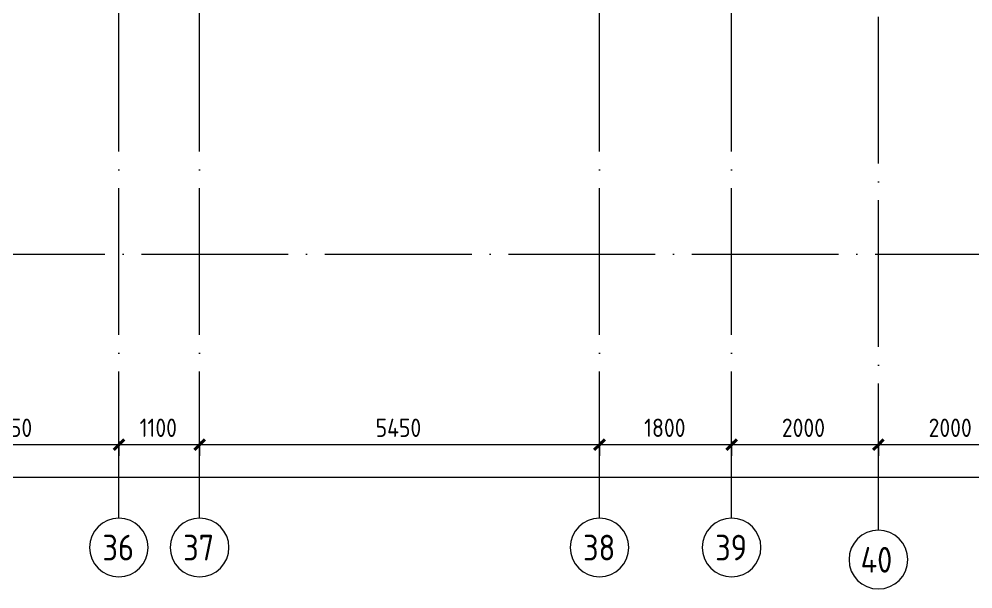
# Model space of a CAD drawing. Header units: millimetres. Extents: x -4370 to 196781, y -4577 to 61202.
# Drawn here: x 122789 to 135789, y -4539 to 3233 of the extents above; entities that cross this region are included whole.
import ezdxf

# ---------------------------------------------------------------- set-up
doc = ezdxf.new("R2010")
doc.units = ezdxf.units.MM
doc.linetypes.add('ADSK_Линия сетки', pattern=[2500, 2000, -250, 0, -250])
for name, color, linetype, lineweight in [('A-____-____-DIMS', 211, 'Continuous', 9), ('A-____-____-DIMS-100', 211, 'Continuous', 9), ('S-GRID-____-IDEN', 1, 'Continuous', 20), ('S-GRID-____-OTLN', 1, 'Continuous', 9)]:
    doc.layers.add(name, color=color, linetype=linetype, lineweight=lineweight)
doc.styles.add('GOST Common', font='GOST_Common.ttf', dxfattribs={"width": 0.9, "height": 350})
doc.styles.add('GOST Common_1', font='GOST_Common.ttf', dxfattribs={"width": 0.9, "height": 250})
doc.dimstyles.new('ADSK_Основной_2_5_мм_Округление_до_10_мм', dxfattribs={"dimscale": 304.8, "dimtxt": 0.824897, "dimasz": 0.463911, "dimexe": 0.492126, "dimexo": 0.001615, "dimgap": 0.098425, "dimtad": 1, "dimdec": 0, "dimlfac": 304.8, "dimrnd": 10, "dimdsep": 46, "dimtxsty": 'GOST Common_1', "dimblk1": 'OBLIQUE', "dimblk2": 'OBLIQUE', "dimsah": 1, "dimcen": 0.09, "dimdle": 0.492126, "dimazin": 2, "dimtfac": 1, "dimtdec": 4, "dimtix": 1, "dimtmove": 0, "dimatfit": 3, "dimfxl": 1, "dimtvp": 1, "dimtolj": 1, "dimtzin": 0, "dimlwd": 20, "dimlwe": 20, "dimarcsym": 2})

# ---------------------------------------------------------------- blocks, each defined once
blk = doc.blocks.new('Ось сетки - Круг_Ø8 мм-8258-О_АИ_ПП_0_000_Целиком')
at = {"layer": 'S-GRID-____-IDEN'}
for start, end in [(360, 180), (180, 360)]:
    blk.add_arc((0, 0), 4, start, end, dxfattribs=at)
blk = doc.blocks.new('DIMBLOCK35-О_АИ_ПП_0_000_Целиком')
at = {"layer": 'A-____-____-DIMS-100', "lineweight": 20}
for p, q in [((0, -3063), (0, -2863)), ((152750, -3063), (152750, -2863)), ((-150, -3013), (152900, -3013)), ((0, -3013), (0, -3063)), ((152750, -3013), (152750, -3063))]:
    blk.add_line(p, q, dxfattribs=at)
at = {"layer": 'A-____-____-DIMS-100', "lineweight": 40}
for p, q in [((0, -3013), (71, -2942)), ((152750, -3013), (152821, -2942)), ((0, -3013), (-71, -3084)), ((152750, -3013), (152679, -3084))]:
    blk.add_line(p, q, dxfattribs=at)
at = {"layer": 'A-____-____-DIMS-100', "color": 0, "lineweight": 20, "insert": (75925, -2656), "char_height": 250, "width": 1079.01, "attachment_point": 1, "line_spacing_factor": 1.022761, "style": 'GOST Common_1'}
blk.add_mtext('152750', dxfattribs=at)
blk = doc.blocks.new('_Oblique')
at = {"color": 0, "linetype": 'ByBlock', "lineweight": -2}
blk.add_line((-0.5, -0.5), (0.5, 0.5), dxfattribs=at)
blk = doc.blocks.new('DIMBLOCK39-О_АИ_ПП_0_000_Целиком')
at = {"layer": 'A-____-____-DIMS-100', "lineweight": 40}
for p, q in [((134500, -2573), (134429, -2643)), ((134500, -2573), (134571, -2502)), ((136500, -2573), (136429, -2643)), ((136500, -2573), (136571, -2502))]:
    blk.add_line(p, q, dxfattribs=at)
at = {"layer": 'A-____-____-DIMS-100', "lineweight": 20}
for p, q in [((134500, -2523), (134500, -2723)), ((134500, -2573), (134500, -2523)), ((136500, -2573), (134500, -2573)), ((136500, -2523), (136500, -2723)), ((136500, -2573), (136500, -2523))]:
    blk.add_line(p, q, dxfattribs=at)
at = {"layer": 'A-____-____-DIMS-100', "color": 0, "lineweight": 20, "insert": (135185, -2216), "char_height": 250, "width": 756.84, "attachment_point": 1, "line_spacing_factor": 1.022761, "style": 'GOST Common_1'}
blk.add_mtext('2000', dxfattribs=at)
blk = doc.blocks.new('DIMBLOCK40-О_АИ_ПП_0_000_Целиком')
at = {"layer": 'A-____-____-DIMS-100', "lineweight": 40}
for p, q in [((132500, -2573), (132429, -2643)), ((132500, -2573), (132571, -2502)), ((134500, -2573), (134429, -2643)), ((134500, -2573), (134571, -2502))]:
    blk.add_line(p, q, dxfattribs=at)
at = {"layer": 'A-____-____-DIMS-100', "lineweight": 20}
for p, q in [((132500, -2523), (132500, -2723)), ((132500, -2573), (132500, -2523)), ((134500, -2573), (132500, -2573)), ((134500, -2523), (134500, -2723)), ((134500, -2573), (134500, -2523))]:
    blk.add_line(p, q, dxfattribs=at)
at = {"layer": 'A-____-____-DIMS-100', "color": 0, "lineweight": 20, "insert": (133185, -2216), "char_height": 250, "width": 756.84, "attachment_point": 1, "line_spacing_factor": 1.022761, "style": 'GOST Common_1'}
blk.add_mtext('2000', dxfattribs=at)
blk = doc.blocks.new('DIMBLOCK41-О_АИ_ПП_0_000_Целиком')
at = {"layer": 'A-____-____-DIMS-100', "lineweight": 40}
for p, q in [((130700, -2573), (130629, -2643)), ((130700, -2573), (130771, -2502)), ((132500, -2573), (132429, -2643)), ((132500, -2573), (132571, -2502))]:
    blk.add_line(p, q, dxfattribs=at)
at = {"layer": 'A-____-____-DIMS-100', "lineweight": 20}
for p, q in [((130700, -2523), (130700, -2723)), ((130700, -2573), (130700, -2523)), ((132500, -2573), (130700, -2573)), ((132500, -2523), (132500, -2723)), ((132500, -2573), (132500, -2523))]:
    blk.add_line(p, q, dxfattribs=at)
at = {"layer": 'A-____-____-DIMS-100', "color": 0, "lineweight": 20, "insert": (131308, -2216), "char_height": 250, "width": 700.59, "attachment_point": 1, "line_spacing_factor": 1.022761, "style": 'GOST Common_1'}
blk.add_mtext('1800', dxfattribs=at)
blk = doc.blocks.new('DIMBLOCK42-О_АИ_ПП_0_000_Целиком')
at = {"layer": 'A-____-____-DIMS-100', "lineweight": 40}
for p, q in [((125250, -2573), (125179, -2643)), ((125250, -2573), (125321, -2502)), ((130700, -2573), (130629, -2643)), ((130700, -2573), (130771, -2502))]:
    blk.add_line(p, q, dxfattribs=at)
at = {"layer": 'A-____-____-DIMS-100', "lineweight": 20}
for p, q in [((125250, -2523), (125250, -2723)), ((125250, -2573), (125250, -2523)), ((130700, -2573), (125250, -2573)), ((130700, -2523), (130700, -2723)), ((130700, -2573), (130700, -2523))]:
    blk.add_line(p, q, dxfattribs=at)
at = {"layer": 'A-____-____-DIMS-100', "color": 0, "lineweight": 20, "insert": (127649, -2216), "char_height": 250, "width": 782.41, "attachment_point": 1, "line_spacing_factor": 1.022761, "style": 'GOST Common_1'}
blk.add_mtext('5450', dxfattribs=at)
blk = doc.blocks.new('DIMBLOCK43-О_АИ_ПП_0_000_Целиком')
at = {"layer": 'A-____-____-DIMS-100', "lineweight": 40}
for p, q in [((124150, -2573), (124079, -2643)), ((124150, -2573), (124221, -2502)), ((125250, -2573), (125179, -2643)), ((125250, -2573), (125321, -2502))]:
    blk.add_line(p, q, dxfattribs=at)
at = {"layer": 'A-____-____-DIMS-100', "lineweight": 20}
for p, q in [((124150, -2523), (124150, -2723)), ((124150, -2573), (124150, -2523)), ((125250, -2573), (124150, -2573)), ((125250, -2523), (125250, -2723)), ((125250, -2573), (125250, -2523))]:
    blk.add_line(p, q, dxfattribs=at)
at = {"layer": 'A-____-____-DIMS-100', "color": 0, "lineweight": 20, "insert": (124432, -2216), "char_height": 250, "width": 644.34, "attachment_point": 1, "line_spacing_factor": 1.022761, "style": 'GOST Common_1'}
blk.add_mtext('1100', dxfattribs=at)
blk = doc.blocks.new('DIMBLOCK44-О_АИ_ПП_0_000_Целиком')
at = {"layer": 'A-____-____-DIMS-100', "lineweight": 40}
for p, q in [((121200, -2573), (121129, -2643)), ((121200, -2573), (121271, -2502)), ((124150, -2573), (124079, -2643)), ((124150, -2573), (124221, -2502))]:
    blk.add_line(p, q, dxfattribs=at)
at = {"layer": 'A-____-____-DIMS-100', "lineweight": 20}
for p, q in [((121200, -2523), (121200, -2723)), ((121200, -2573), (121200, -2523)), ((124150, -2573), (121200, -2573)), ((124150, -2523), (124150, -2723)), ((124150, -2573), (124150, -2523))]:
    blk.add_line(p, q, dxfattribs=at)
at = {"layer": 'A-____-____-DIMS-100', "color": 0, "lineweight": 20, "insert": (122360, -2216), "char_height": 250, "width": 756.84, "attachment_point": 1, "line_spacing_factor": 1.022761, "style": 'GOST Common_1'}
blk.add_mtext('2950', dxfattribs=at)

msp = doc.modelspace()

# ---------------------------------------------------------------- linework, layer by layer
at = {"layer": 'S-GRID-____-OTLN', "linetype": 'ADSK_Линия сетки'}
for p, q in [((124150.000505, -3572.657751), (124150.000505, 61202.00513)), ((125250.001, -3572.657751), (125250.001, 61202.00513)), ((130700.001, -3572.657751), (130700.001, 61202.00513)), ((132500.001, -3572.657751), (132500.001, 61202.00513)), ((134500.00113, -3738.839947), (134500.00113, 61202.00513)), ((-3047.723308, 25.000586), (156348.554077, 25.000586))]:
    msp.add_line(p, q, dxfattribs=at)

# ---------------------------------------------------------------- block references
at = {"layer": 'S-GRID-____-IDEN', "xscale": 99.99999999999993, "yscale": 99.99999999999993, "zscale": 99.99999999999993}
for p in [(124150.000505, -3972.657751), (125250.001, -3972.657751), (130700.001, -3972.657751), (132500.001, -3972.657751), (134500.00113, -4138.839947)]:
    msp.add_blockref('Ось сетки - Круг_Ø8 мм-8258-О_АИ_ПП_0_000_Целиком', p, dxfattribs=at)

# ---------------------------------------------------------------- texts
at = {"layer": 'S-GRID-____-IDEN', "lineweight": 9, "char_height": 350, "attachment_point": 1, "style": 'GOST Common'}
for s, insert, width in [('36', (123925.969841, -3800.124393), 541.1390625), ('37', (125025.970337, -3800.124393), 541.1390625), ('38', (130475.970337, -3800.124393), 541.1390625), ('39', (132275.970337, -3800.124393), 541.1390625), ('40', (134257.970466, -3966.306589), 584.4301875)]:
    msp.add_mtext(s, dxfattribs=dict(at, insert=insert, width=width))

# ---------------------------------------------------------------- dimensions: what is measured, and where the dimension line sits
at = {"layer": 'A-____-____-DIMS', "lineweight": 20}
for base, p1, p2, override, picture, middle in [((121200.001, -2572.657751), (124150.000505, -2672.642649), (121200.001, -2672.642649), {"dimpost": '<>', "dimfxl": 2949.999505}, 'DIMBLOCK44-О_АИ_ПП_0_000_Целиком', (122675.000752, -2417.657751)), ((124150.000505, -2572.657751), (125250.001, -2672.642649), (124150.000505, -2672.642649), {"dimpost": '<>', "dimfxl": 1100.000495}, 'DIMBLOCK43-О_АИ_ПП_0_000_Целиком', (124700.000752, -2417.657751)), ((125250.001, -2572.657751), (130700.001, -2672.642649), (125250.001, -2672.642649), {"dimpost": '<>', "dimfxl": 5450}, 'DIMBLOCK42-О_АИ_ПП_0_000_Целиком', (127975.001, -2417.657751)), ((130700.001, -2572.657751), (132500.001, -2672.642649), (130700.001, -2672.642649), {"dimpost": '<>', "dimfxl": 1800}, 'DIMBLOCK41-О_АИ_ПП_0_000_Целиком', (131600.001, -2417.657751)), ((132500.001, -2572.657751), (134500.00113, -2672.642649), (132500.001, -2672.642649), {"dimpost": '<>', "dimfxl": 2000.00013}, 'DIMBLOCK40-О_АИ_ПП_0_000_Целиком', (133500.001065, -2417.657751)), ((134500.00113, -2572.657751), (136500.001, -2672.642649), (134500.00113, -2672.642649), {"dimpost": '<>', "dimfxl": 1999.99987}, 'DIMBLOCK39-О_АИ_ПП_0_000_Целиком', (135500.001065, -2417.657751)), ((152750.001, -3013.152518), (0, -2913.167619), (152750.001, -2913.167619), {"dimpost": '<>', "dimfxl": 152750.001}, 'DIMBLOCK35-О_АИ_ПП_0_000_Целиком', (76375.0005, -2858.152518))]:
    dim = msp.add_linear_dim(base=base, p1=p1, p2=p2, dimstyle='ADSK_Основной_2_5_мм_Округление_до_10_мм', override=override, dxfattribs=at)
    dim.commit()
    dim.dimension.update_dxf_attribs({"geometry": picture, "text_midpoint": middle})

doc.saveas('drawing.dxf')
